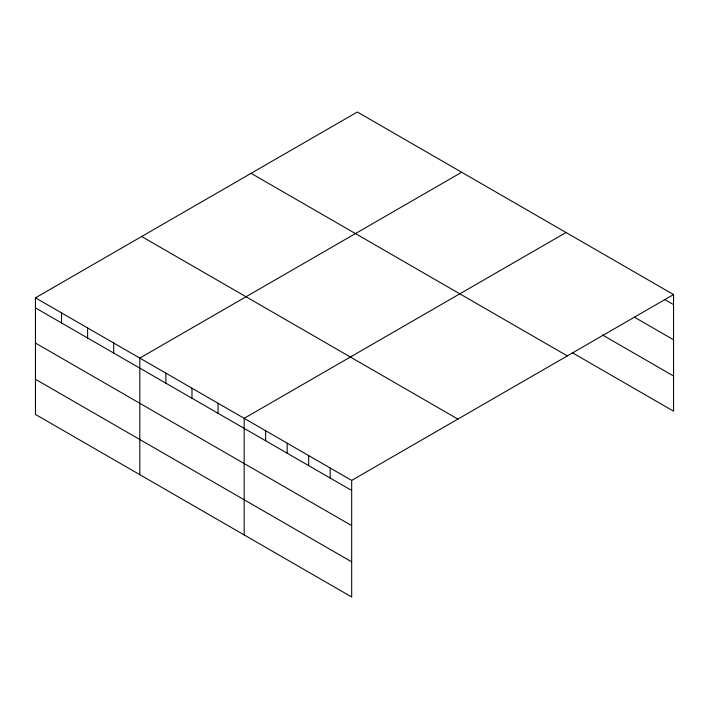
<?xml version="1.0" encoding="UTF-8"?>
<svg xmlns="http://www.w3.org/2000/svg" width="709" height="709" viewBox="0 0 709 709"><rect width="100%" height="100%" fill="white"/><g stroke="black" fill="none" stroke-linecap="round" stroke-linejoin="round"><path stroke-width="1.06" d="M673.55 294.581L357.318 112.004L35.45 297.833L35.45 414.419L351.682 596.996L351.682 480.41L673.55 294.581L673.55 411.167L572.58 352.869M461.674 172.252L139.806 358.089L139.806 474.667M566.03 232.508L244.162 418.337L244.162 534.923M665.139 299.765L673.55 304.622M634.28 317.109L673.55 339.779M602.49 334.985L673.55 376M251.101 173.333L567.333 355.9M141.667 236.514L457.899 419.09M35.45 297.833L351.682 480.41M35.45 307.883L351.682 490.451M35.45 343.041L351.682 525.608M35.45 379.262L351.682 561.838M330.172 467.993L330.172 478.034M308.672 455.577L308.672 465.627M287.172 443.16L287.172 453.211M265.662 430.753L265.662 440.794M218.071 403.27L218.071 413.312M191.979 388.213L191.979 398.254M165.897 373.147L165.897 383.188M113.715 343.023L113.715 353.064M87.624 327.966L87.624 338.007M61.541 312.899L61.541 322.941"/></g></svg>
